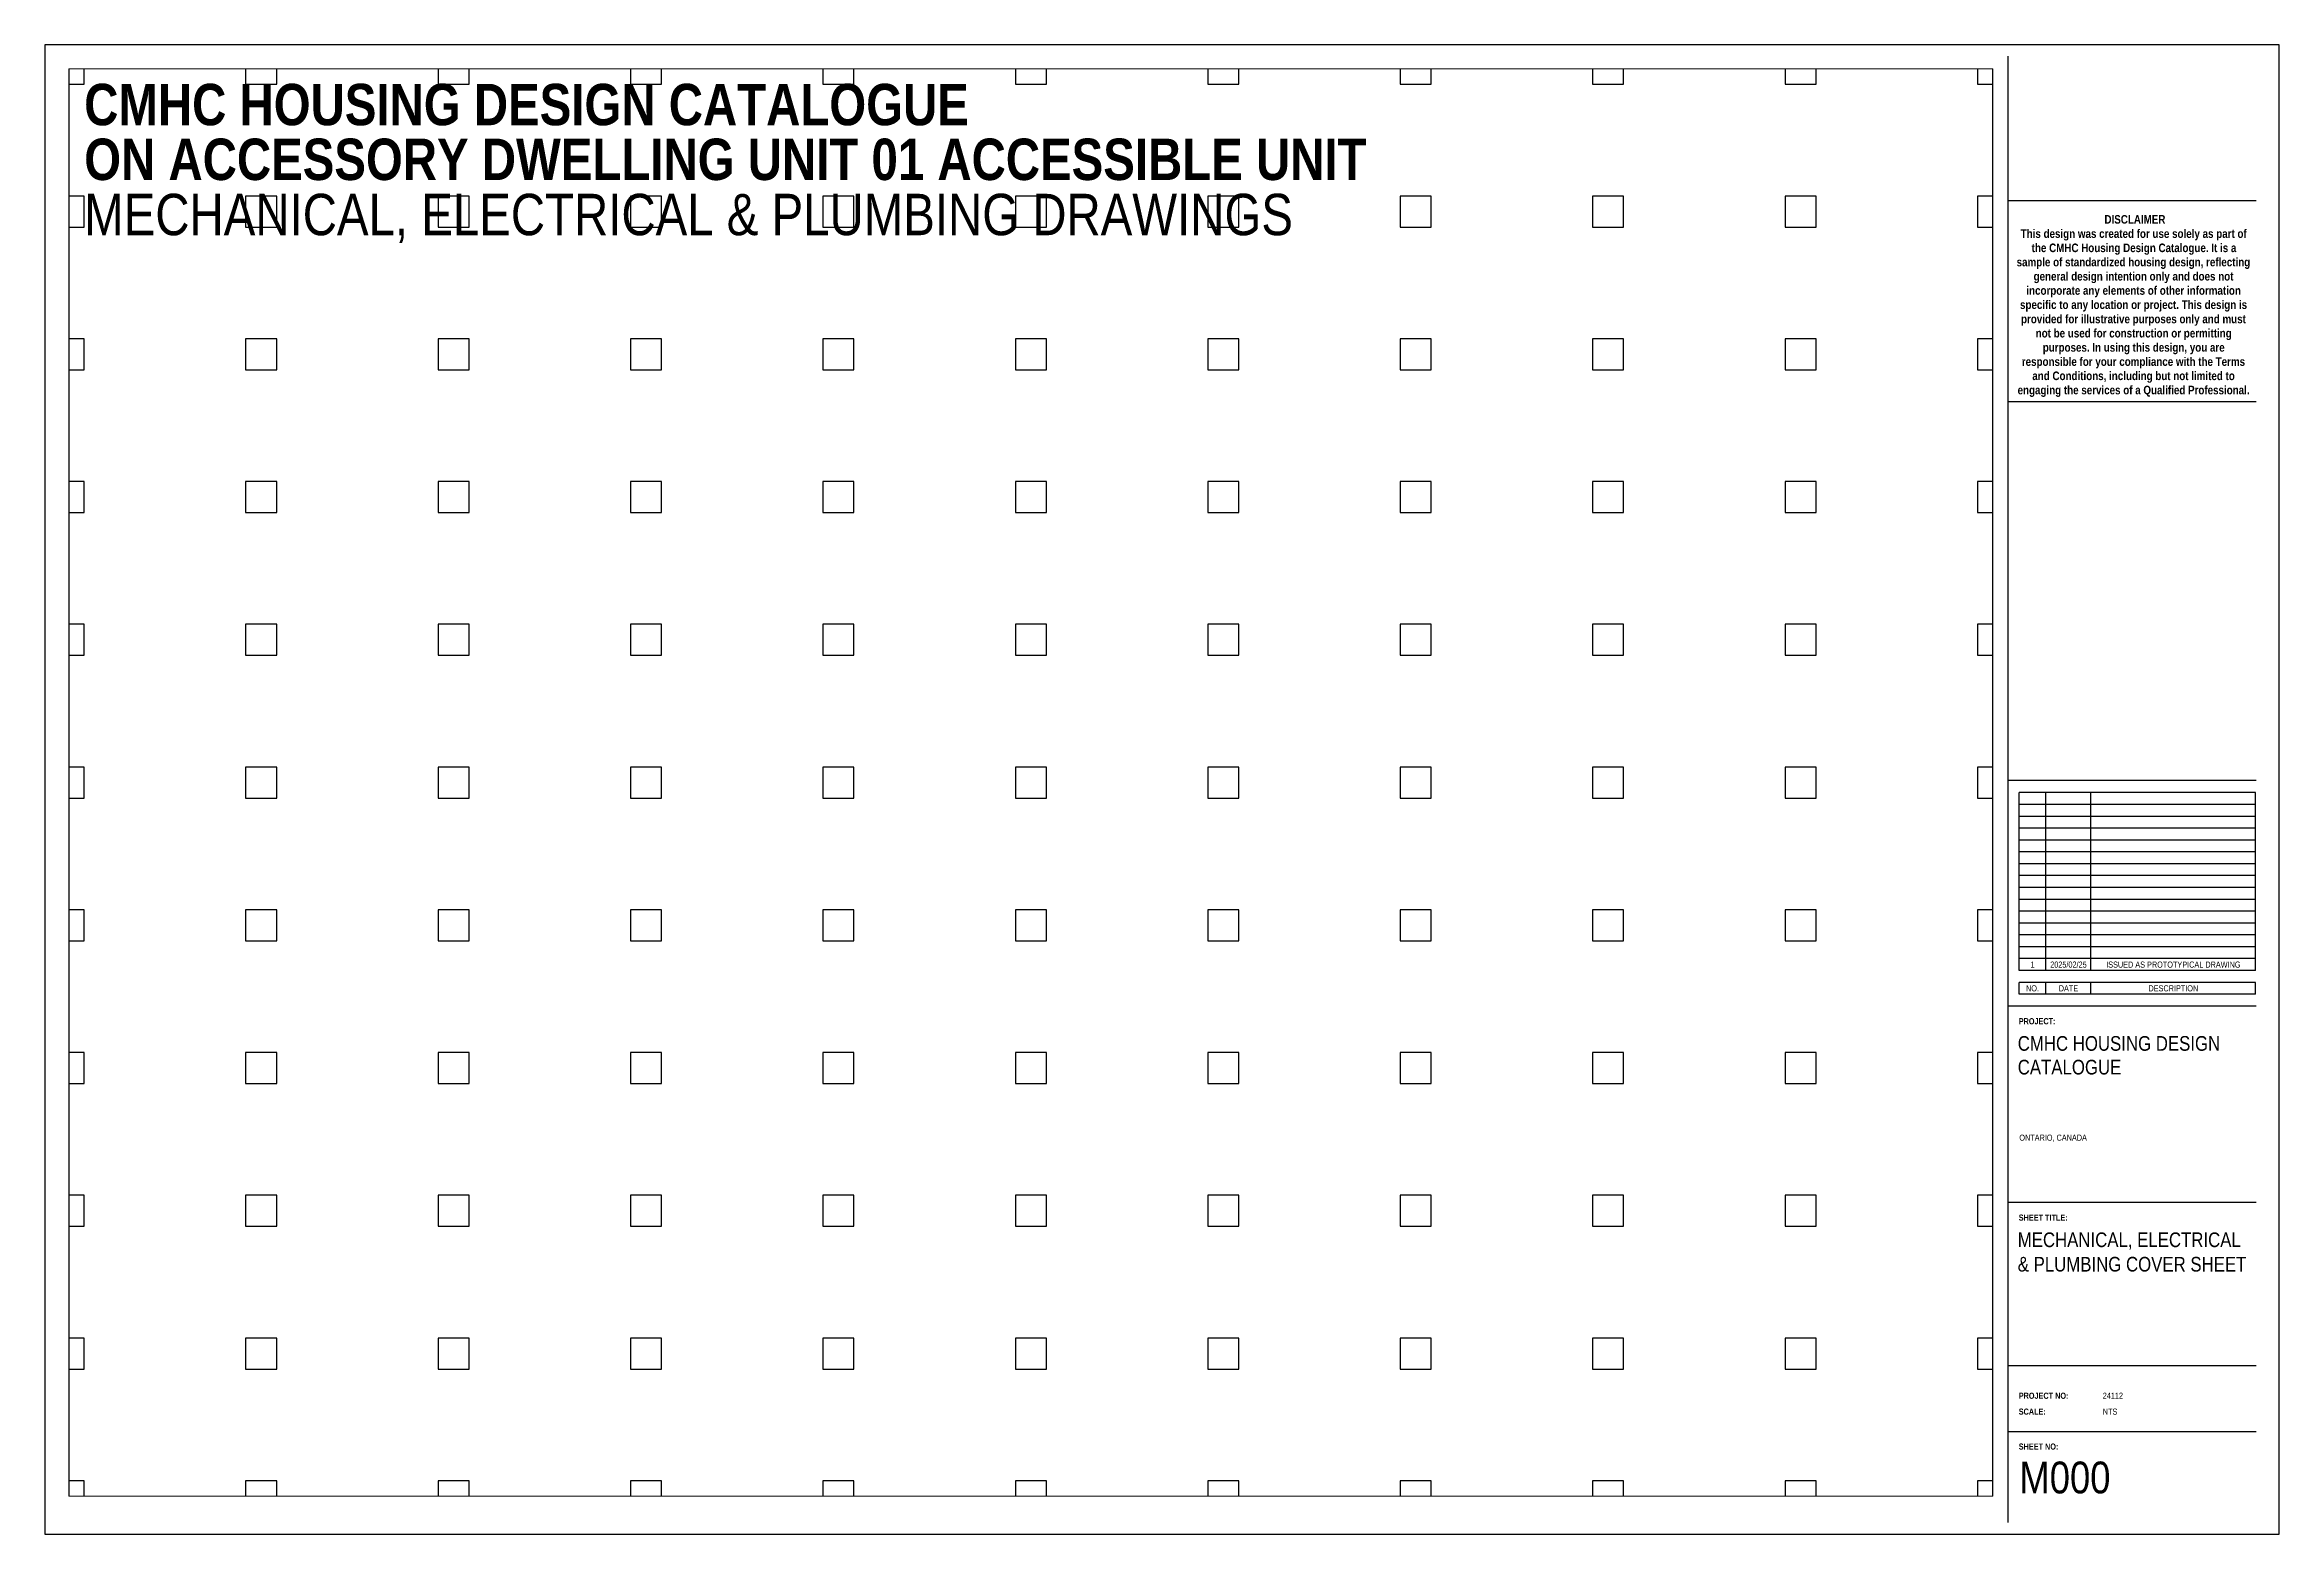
# Paper-space layout 'M000 COVER' of a CAD drawing. Header units: millimetres. Extents: x 0 to 914, y 0 to 610.
# The model-space entities are those that its viewports show. They can reach past a viewport. Long polylines and large blocks are cut down to what shows.
import ezdxf

# ---------------------------------------------------------------- set-up
doc = ezdxf.new("R2010")
doc.units = ezdxf.units.MM
doc.header["$LTSCALE"] = 25
for name, color, linetype in [('schedules_symbols_notes$0$T-TLB', 11, 'Continuous'), ('T-TLB', 11, 'Continuous'), ('titleblock$0$T-TLB', 11, 'Continuous')]:
    doc.layers.add(name, color=color, linetype=linetype)
doc.styles.add('Arial Narrow', font='ARIALN.TTF', dxfattribs={"height": 13})
doc.styles.add('Arial Narrow_1', font='ARIALN.TTF', dxfattribs={"height": 6})
doc.styles.add('Arial Narrow_2', font='ARIALN.TTF', dxfattribs={"height": 2.5})
doc.styles.add('schedules_symbols_notes$0$Arial Narrow_3', font='ARIALN.TTF', dxfattribs={"height": 1})
doc.styles.add('titleblock$0$Arial Narrow', font='ARIALN.TTF', dxfattribs={"height": 13})
doc.styles.add('titleblock$0$Arial Narrow_1', font='ARIALN.TTF', dxfattribs={"height": 6})
doc.styles.add('titleblock$0$Arial Narrow_2', font='ARIALN.TTF', dxfattribs={"height": 2.5})
doc.styles.add('titleblock$0$Arial Narrow_B', font='ARIALNB.TTF', dxfattribs={"height": 2})
doc.styles.add('titleblock$0$Arial Narrow_B_1', font='ARIALNB.TTF', dxfattribs={"height": 2.5})

# ---------------------------------------------------------------- blocks, each defined once
blk = doc.blocks.new('titleblock')
at = {"layer": 'titleblock$0$T-TLB'}
for p, q in [((36, 24), (0, 24)), ((0, 24), (0, 0)), ((31.625, 23.813), (31.625, 0.188)), ((36, 0), (36, 24)), ((35.625, 21.486), (31.625, 21.486)), ((35.625, 18.248), (31.625, 18.248)), ((35.625, 12.145), (31.625, 12.145)), ((35.619, 11.95), (31.808, 11.95)), ((31.808, 9.084), (31.808, 11.95)), ((32.239, 9.084), (32.239, 11.95)), ((32.966, 9.084), (32.966, 11.95)), ((35.619, 9.084), (35.619, 11.95)), ((35.619, 11.758), (31.808, 11.758)), ((35.619, 11.567), (31.808, 11.567)), ((35.619, 11.376), (31.808, 11.376)), ((35.619, 11.185), (31.808, 11.185)), ((35.619, 10.994), (31.808, 10.994)), ((35.619, 10.803), (31.808, 10.803)), ((35.619, 10.612), (31.808, 10.612)), ((35.619, 10.421), (31.808, 10.421)), ((35.619, 10.23), (31.808, 10.23)), ((35.619, 10.039), (31.808, 10.039)), ((35.619, 9.848), (31.808, 9.848)), ((35.619, 9.657), (31.808, 9.657)), ((35.619, 9.466), (31.808, 9.466)), ((35.619, 9.275), (31.808, 9.275)), ((35.619, 9.084), (31.808, 9.084)), ((32.239, 8.893), (31.808, 8.893)), ((31.808, 8.702), (31.808, 8.893)), ((32.239, 8.702), (31.808, 8.702)), ((32.966, 8.893), (32.239, 8.893)), ((32.239, 8.702), (32.239, 8.893)), ((32.966, 8.702), (32.239, 8.702)), ((35.619, 8.893), (32.966, 8.893)), ((32.966, 8.702), (32.966, 8.893)), ((35.619, 8.702), (32.966, 8.702)), ((35.619, 8.702), (35.619, 8.893)), ((35.625, 8.511), (31.625, 8.511)), ((35.625, 5.348), (31.625, 5.348)), ((35.625, 2.712), (31.625, 2.712)), ((31.625, 1.656), (35.625, 1.656)), ((0, 0), (36, 0))]:
    blk.add_line(p, q, dxfattribs=at)
at = {"layer": 'titleblock$0$T-TLB', "lineweight": 9, "attachment_point": 1}
for s, insert, char_height, width, style in [('DISCLAIMER', (33.183, 21.255), 0.1378, 1.20253, 'titleblock$0$Arial Narrow_B'), ('This design was created for use solely as part of ', (31.834, 21.025), 0.1378, 4.52605, 'titleblock$0$Arial Narrow_B'), ('sample of standardized housing design, reflecting ', (31.768, 20.567), 0.1378, 4.6744, 'titleblock$0$Arial Narrow_B'), ('the CMHC Housing Design Catalogue. It is a ', (32.011, 20.796), 0.1378, 4.09996, 'titleblock$0$Arial Narrow_B'), ('general design intention only and does not ', (32.042, 20.338), 0.1378, 4.02105, 'titleblock$0$Arial Narrow_B'), ('specific to any location or project. This design is ', (31.823, 19.88), 0.1378, 4.5513, 'titleblock$0$Arial Narrow_B'), ('incorporate any elements of other information ', (31.925, 20.109), 0.1378, 4.30512, 'titleblock$0$Arial Narrow_B'), ('provided for illustrative purposes only and must ', (31.839, 19.65), 0.1378, 4.51343, 'titleblock$0$Arial Narrow_B'), ('not be used for construction or permitting ', (32.076, 19.421), 0.1378, 3.94215, 'titleblock$0$Arial Narrow_B'), ('purposes. In using this design, you are ', (32.19, 19.192), 0.1378, 3.6644, 'titleblock$0$Arial Narrow_B'), ('responsible for your compliance with the Terms ', (31.852, 18.963), 0.1378, 4.48187, 'titleblock$0$Arial Narrow_B'), ('and Conditions, including but not limited to  ', (32.021, 18.734), 0.1378, 4.12837, 'titleblock$0$Arial Narrow_B'), ('engaging the services of a Qualified Professional.', (31.784, 18.505), 0.1378, 4.59233, 'titleblock$0$Arial Narrow_B'), ('PROJECT:', (31.802, 8.316), 0.0984, 0.69122, 'titleblock$0$Arial Narrow_B_1'), ('CMHC HOUSING DESIGN', (31.786, 8.027), 0.23622, 3.99896, 'titleblock$0$Arial Narrow_1'), ('CATALOGUE', (31.786, 7.645), 0.2362, 2.04525, 'titleblock$0$Arial Narrow_1'), ('ONTARIO, CANADA', (31.812, 6.44), 0.09843, 1.26881, 'titleblock$0$Arial Narrow_2'), ('SHEET TITLE:', (31.802, 5.152), 0.09843, 0.92478, 'titleblock$0$Arial Narrow_B_1'), ('PROJECT NO:', (31.802, 2.282), 0.09843, 0.93425, 'titleblock$0$Arial Narrow_B_1'), ('SCALE:', (31.802, 2.026), 0.0984, 0.50816, 'titleblock$0$Arial Narrow_B_1'), ('SHEET NO:', (31.802, 1.463), 0.0984, 0.74487, 'titleblock$0$Arial Narrow_B_1')]:
    blk.add_mtext(s, dxfattribs=dict(at, insert=insert, char_height=char_height, width=width, style=style))
at = {"layer": 'titleblock$0$T-TLB', "attachment_point": 2, "line_spacing_factor": 0.974696}
for s, insert, char_height, width, style in [('1', (32.024, 9.228), 0.0984, 0.24054, 'titleblock$0$Arial Narrow'), ('2025/02/25', (32.603, 9.228), 0.0984, 0.36263, 'titleblock$0$Arial Narrow'), ('ISSUED AS PROTOTYPICAL DRAWING', (34.293, 9.228), 0.09843, 2.07395, 'titleblock$0$Arial Narrow'), ('NO.', (32.024, 8.846), 0.0984, 0.24054, 'titleblock$0$Arial Narrow_2'), ('DATE', (32.603, 8.846), 0.0984, 0.36263, 'titleblock$0$Arial Narrow_2'), ('DESCRIPTION', (34.293, 8.846), 0.09843, 0.92712, 'titleblock$0$Arial Narrow_2')]:
    blk.add_mtext(s, dxfattribs=dict(at, insert=insert, char_height=char_height, width=width, style=style))
blk = doc.blocks.new('*U318')
at = {"layer": 'Defpoints'}
blk.add_lwpolyline([(-304.8, -304.8), (304.8, -304.8), (304.8, 304.8), (-304.8, 304.8)], close=True, dxfattribs=at)
blk = doc.blocks.new('*U322')
at = {"layer": 'Defpoints', "color": 0, "linetype": 'ByBlock', "lineweight": -2, "transparency": 16777216}
for p in [(0, 28041), (3780, 28041), (7559, 28041), (11339, 28041), (15118, 28041), (18898, 28041), (22677, 28041), (26457, 28041), (30236, 28041), (34016, 28041), (37795, 28041), (0, 25237), (3780, 25237), (7559, 25237), (11339, 25237), (15118, 25237), (18898, 25237), (22677, 25237), (26457, 25237), (30236, 25237), (34016, 25237), (37795, 25237), (0, 22433), (3780, 22433), (7559, 22433), (11339, 22433), (15118, 22433), (18898, 22433), (22677, 22433), (26457, 22433), (30236, 22433), (34016, 22433), (37795, 22433), (0, 19629), (3780, 19629), (7559, 19629), (11339, 19629), (15118, 19629), (18898, 19629), (22677, 19629), (26457, 19629), (30236, 19629), (34016, 19629), (37795, 19629), (0, 16825), (3780, 16825), (7559, 16825), (11339, 16825), (15118, 16825), (18898, 16825), (22677, 16825), (26457, 16825), (30236, 16825), (34016, 16825), (37795, 16825), (0, 14021), (3780, 14021), (7559, 14021), (11339, 14021), (15118, 14021), (18898, 14021), (22677, 14021), (26457, 14021), (30236, 14021), (34016, 14021), (37795, 14021), (0, 11216), (3780, 11216), (7559, 11216), (11339, 11216), (15118, 11216), (18898, 11216), (22677, 11216), (26457, 11216), (30236, 11216), (34016, 11216), (37795, 11216), (0, 8412), (3780, 8412), (7559, 8412), (11339, 8412), (15118, 8412), (18898, 8412), (22677, 8412), (26457, 8412), (30236, 8412), (34016, 8412), (37795, 8412), (0, 5608), (3780, 5608), (7559, 5608), (11339, 5608), (15118, 5608), (18898, 5608), (22677, 5608), (26457, 5608), (30236, 5608), (34016, 5608), (37795, 5608), (0, 2804), (3780, 2804), (7559, 2804), (11339, 2804), (15118, 2804), (18898, 2804), (22677, 2804), (26457, 2804), (30236, 2804), (34016, 2804), (37795, 2804), (0, 0), (3780, 0), (7559, 0), (11339, 0), (15118, 0), (18898, 0), (22677, 0), (26457, 0), (30236, 0), (34016, 0), (37795, 0)]:
    blk.add_blockref('*U318', p, dxfattribs=at)

msp = doc.modelspace()

# ---------------------------------------------------------------- linework, layer by layer
at = {"layer": 'Defpoints', "color": 255}
msp.add_lwpolyline([(-53242, 108547), (-15447, 108547), (-15447, 136589), (-53242, 136589)], close=True, dxfattribs=at)

# ---------------------------------------------------------------- block references
at = {"layer": 'Defpoints'}
msp.add_blockref('*U322', (-53242, 108547), dxfattribs=at)

# ---------------------------------------------------------------- texts
at = {"layer": 'schedules_symbols_notes$0$T-TLB', "lineweight": 9, "char_height": 812.8, "attachment_point": 1, "style": 'schedules_symbols_notes$0$Arial Narrow_3'}
for s, insert, width in [('{\\fArial Narrow|b1|i0|c0|p34;CMHC HOUSING DESIGN CATALOGUE}', (-52938, 136292), 17340.84), ('{\\fArial Narrow|b1|i0|c0|p34;ON ACCESSORY DWELLING UNIT 01 ACCESSIBLE UNIT}', (-52938, 135216), 25178.87), ('MECHANICAL, ELECTRICAL & PLUMBING DRAWINGS', (-52938, 134132), 23704.08)]:
    msp.add_mtext(s, dxfattribs=dict(at, insert=insert, width=width))

psp = doc.layouts.new('M000 COVER')

# ---------------------------------------------------------------- block references
at = {"xscale": 25.4, "yscale": 25.4, "zscale": 25.4}
psp.add_blockref('titleblock', (0, 0), dxfattribs=at)

# ---------------------------------------------------------------- texts
at = {"layer": 'T-TLB', "lineweight": 9, "attachment_point": 1}
for s, insert, char_height, width, style in [('MECHANICAL, ELECTRICAL & PLUMBING COVER SHEET', (807.37, 123.54), 6, 94.9633, 'Arial Narrow_1'), ('24112', (842.16, 57.97), 2.5, 11.6245, 'Arial Narrow_2'), ('NTS', (842.16, 51.46), 2.5, 24.717, 'Arial Narrow_2'), ('M000', (808.06, 29.75), 13, 42.0886, 'Arial Narrow')]:
    psp.add_mtext(s, dxfattribs=dict(at, insert=insert, char_height=char_height, width=width, style=style))

# ---------------------------------------------------------------- viewports
at = {"layer": 'Defpoints'}
psp.add_viewport(center=(403.54, 307.66), size=(787.4, 584.2), view_center_point=(-34344.42, 122568.13), view_height=28041.6, dxfattribs=at)

doc.saveas('drawing.dxf')
